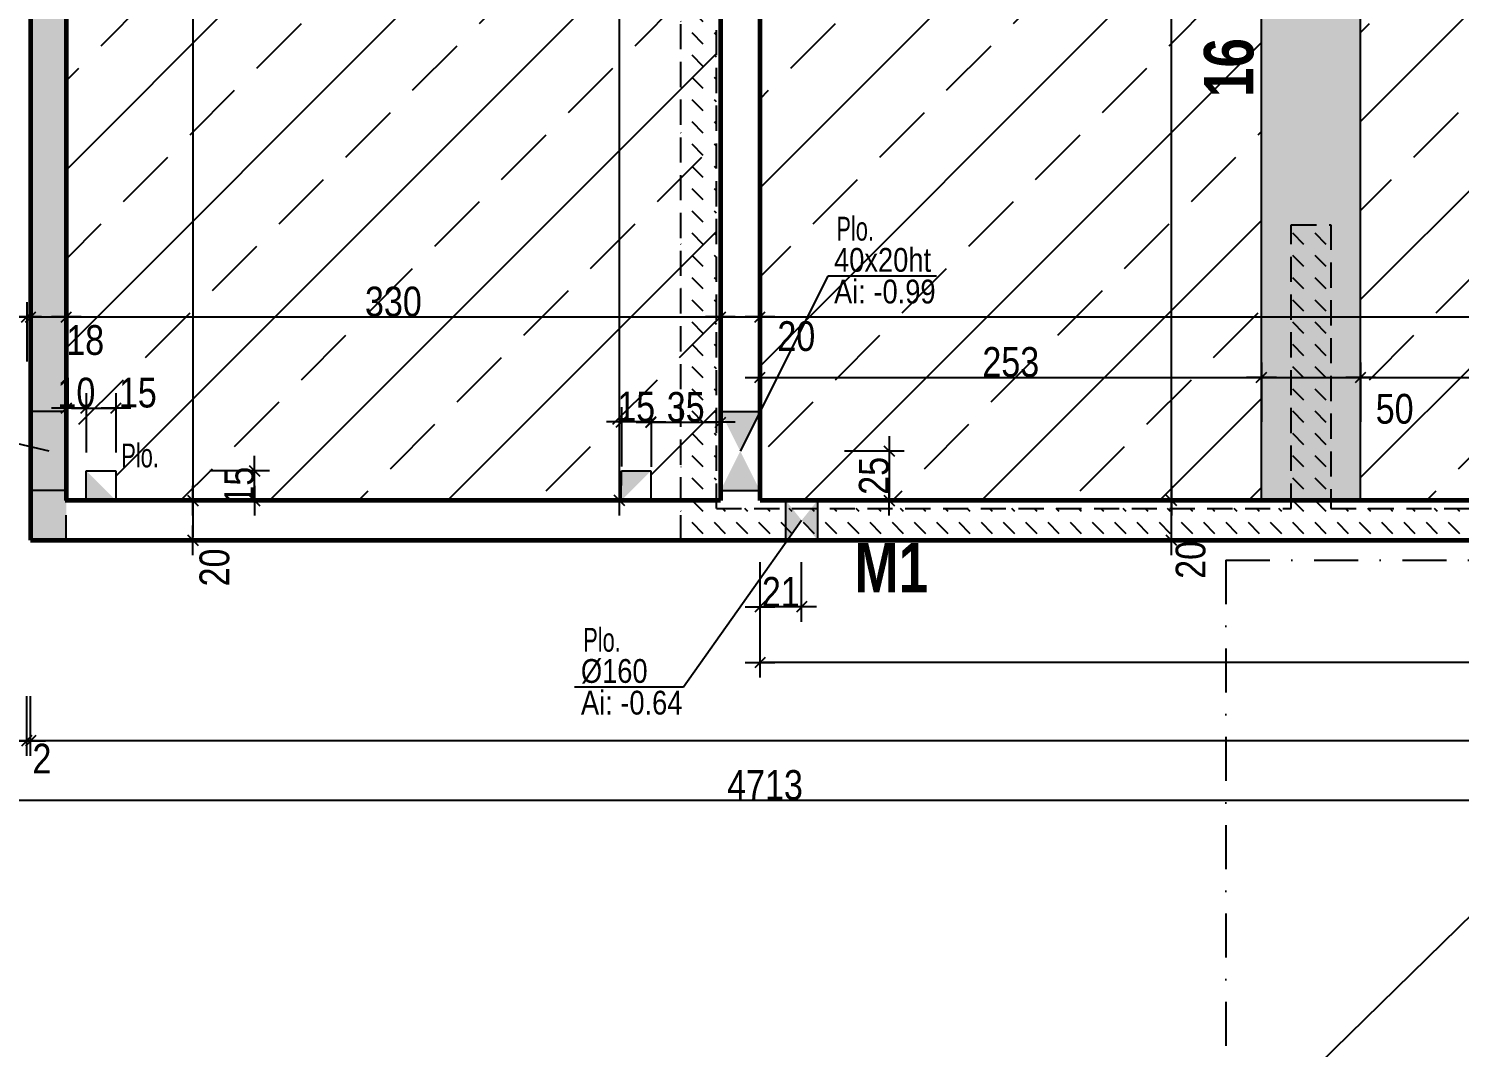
# Model space of a CAD drawing. Header units: centimetres. Extents: x 38820 to 82487, y -36363 to -12804.
# Drawn here: x 49692 to 50413, y -25268 to -24754 of the extents above; entities that cross this region are included whole.
import ezdxf
from ezdxf.enums import TextEntityAlignment as Align

# ---------------------------------------------------------------- set-up
doc = ezdxf.new("R2010")
doc.units = ezdxf.units.CM
doc.header["$LTSCALE"] = 0.5
doc.linetypes.add('CACHEX2', pattern=[19.05, 12.7, -6.35])
doc.linetypes.add('TIRETPT2', pattern=[12.7, 6.35, -3.175, 0, -3.175])
doc.layers.get('DEFPOINTS').update_dxf_attribs({"linetype": 'CONTINUOUS'})
for name, color, linetype in [('01_cote_gen', 4, 'CONTINUOUS'), ('01_linteaux', 2, 'CONTINUOUS'), ('01_murs_sup', 2, 'CACHEX2'), ('01_poch_BN', 9, 'CONTINUOUS'), ('01_resv', 32, 'CONTINUOUS'), ('01_texte', 230, 'CONTINUOUS'), ('AA_COTES', 2, 'CONTINUOUS')]:
    doc.layers.add(name, color=color, linetype=linetype)
doc.layers.add('01_murs_coup', color=5, linetype='CONTINUOUS', lineweight=60)
doc.styles.add('Arial Narrow', font='ARIALN.TTF')
doc.styles.add('impact', font='impact.ttf')
doc.styles.add('STYLE2', font='ARIALN.TTF')
doc.dimstyles.new('JB50', dxfattribs={"dimscale": 0.1, "dimtxt": 150, "dimasz": 15, "dimexe": 0.1, "dimexo": 0.1, "dimgap": 0.09, "dimtad": 1, "dimdec": 1, "dimdsep": 46, "dimtxsty": 'STYLE2', "dimblk1": 'BOND_G', "dimblk2": 'BOND_D', "dimsah": 1, "dimcen": 1.5, "dimdle": 0.01, "dimse1": 1, "dimse2": 1, "dimclrd": 4, "dimclre": 2, "dimclrt": 6, "dimazin": 2, "dimtfac": 2.333333, "dimtdec": 1, "dimtix": 1, "dimtmove": 2, "dimatfit": 3, "dimldrblk": 'BOND_G', "dimfxl": 1, "dimtolj": 1, "dimtzin": 0, "dimarcsym": 0})
pattern_1 = [(135, (-19116.01, 5490.093), (-11.22532015, 9e-16), [7.9375, -7.9375])]

# ---------------------------------------------------------------- blocks, each defined once
blk = doc.blocks.new('BOND_G')
at = {"layer": 'AA_COTES', "color": 0}
for p, q in [((0, -5), (0, 15)), ((5, 0), (-5, 0)), ((1.77, 1.77), (-1.77, -1.77))]:
    blk.add_line(p, q, dxfattribs=at)
blk = doc.blocks.new('BOND_D')
at = {"layer": 'AA_COTES', "color": 0}
for p, q in [((0, 5), (0, -15)), ((5, 0), (-5, 0)), ((-1.77, -1.77), (1.77, 1.77))]:
    blk.add_line(p, q, dxfattribs=at)
blk = doc.blocks.new('*D771')
at = {"layer": '01_cote_gen', "color": 4, "lineweight": -2, "transparency": 16777216}
blk.add_line((49674.14, -24899.77), (49689.13, -24899.77), dxfattribs=at)
at = {"layer": 'DEFPOINTS', "color": 0}
for p in [(49690.63, -24899.77), (49672.64, -24913.62), (49690.63, -24913.62)]:
    blk.add_point(p, dxfattribs=at)
at = {"layer": '01_cote_gen', "color": 4, "lineweight": -2, "transparency": 16777216, "xscale": 1.5, "yscale": 1.5, "zscale": 1.5, "rotation": 180}
blk.add_blockref('BOND_G', (49672.64, -24899.77), dxfattribs=at)
at = {"layer": '01_cote_gen', "color": 4, "lineweight": -2, "transparency": 16777216, "xscale": 1.5, "yscale": 1.5, "zscale": 1.5}
blk.add_blockref('BOND_D', (49690.63, -24899.77), dxfattribs=at)
at = {"layer": '01_cote_gen', "color": 6, "transparency": 16777216, "insert": (49660.69, -24909.88), "char_height": 15, "attachment_point": 5, "style": 'STYLE2'}
blk.add_mtext('\\A1;18', dxfattribs=at)
blk = doc.blocks.new('*D772')
at = {"layer": '01_cote_gen', "color": 4, "lineweight": -2, "transparency": 16777216}
blk.add_line((49694.14, -24899.77), (49709.13, -24899.77), dxfattribs=at)
at = {"layer": 'DEFPOINTS', "color": 0}
for p in [(49710.63, -24899.77), (49692.64, -24909.43), (49710.63, -24909.43)]:
    blk.add_point(p, dxfattribs=at)
at = {"layer": '01_cote_gen', "color": 4, "lineweight": -2, "transparency": 16777216, "xscale": 1.5, "yscale": 1.5, "zscale": 1.5, "rotation": 180}
blk.add_blockref('BOND_G', (49692.64, -24899.77), dxfattribs=at)
at = {"layer": '01_cote_gen', "color": 4, "lineweight": -2, "transparency": 16777216, "xscale": 1.5, "yscale": 1.5, "zscale": 1.5}
blk.add_blockref('BOND_D', (49710.63, -24899.77), dxfattribs=at)
at = {"layer": '01_cote_gen', "color": 6, "transparency": 16777216, "insert": (49720.15, -24911.5), "char_height": 15, "attachment_point": 5, "style": 'STYLE2'}
blk.add_mtext('\\A1;18', dxfattribs=at)
blk = doc.blocks.new('*D773')
at = {"layer": '01_cote_gen', "color": 4, "lineweight": -2, "transparency": 16777216}
blk.add_line((49712.14, -24899.77), (50039.13, -24899.77), dxfattribs=at)
at = {"layer": 'DEFPOINTS', "color": 0}
for p in [(50040.63, -24899.77), (49710.64, -24932.22), (50040.63, -24932.22)]:
    blk.add_point(p, dxfattribs=at)
at = {"layer": '01_cote_gen', "color": 4, "lineweight": -2, "transparency": 16777216, "xscale": 1.5, "yscale": 1.5, "zscale": 1.5, "rotation": 180}
blk.add_blockref('BOND_G', (49710.64, -24899.77), dxfattribs=at)
at = {"layer": '01_cote_gen', "color": 4, "lineweight": -2, "transparency": 16777216, "xscale": 1.5, "yscale": 1.5, "zscale": 1.5}
blk.add_blockref('BOND_D', (50040.63, -24899.77), dxfattribs=at)
at = {"layer": '01_cote_gen', "color": 6, "transparency": 16777216, "insert": (49875.64, -24892.1), "char_height": 15, "attachment_point": 5, "style": 'STYLE2'}
blk.add_mtext('\\A1;330', dxfattribs=at)
blk = doc.blocks.new('*D774')
at = {"layer": '01_cote_gen', "color": 4, "lineweight": -2, "transparency": 16777216}
blk.add_line((50042.13, -24899.77), (50059.13, -24899.77), dxfattribs=at)
at = {"layer": 'DEFPOINTS', "color": 0}
for p in [(50060.63, -24899.77), (50040.63, -24915.69), (50060.63, -24915.69)]:
    blk.add_point(p, dxfattribs=at)
at = {"layer": '01_cote_gen', "color": 4, "lineweight": -2, "transparency": 16777216, "xscale": 1.5, "yscale": 1.5, "zscale": 1.5, "rotation": 180}
blk.add_blockref('BOND_G', (50040.63, -24899.77), dxfattribs=at)
at = {"layer": '01_cote_gen', "color": 4, "lineweight": -2, "transparency": 16777216, "xscale": 1.5, "yscale": 1.5, "zscale": 1.5}
blk.add_blockref('BOND_D', (50060.63, -24899.77), dxfattribs=at)
at = {"layer": '01_cote_gen', "color": 6, "transparency": 16777216, "insert": (50078.92, -24909.52), "char_height": 15, "attachment_point": 5, "style": 'STYLE2'}
blk.add_mtext('\\A1;20', dxfattribs=at)
blk = doc.blocks.new('*D775')
at = {"layer": '01_cote_gen', "color": 4, "lineweight": -2, "transparency": 16777216}
blk.add_line((50062.13, -24899.77), (52398.1, -24899.77), dxfattribs=at)
at = {"layer": 'DEFPOINTS', "color": 0}
for p in [(52399.6, -24899.77), (50060.63, -24907.27), (52399.6, -24907.27)]:
    blk.add_point(p, dxfattribs=at)
at = {"layer": '01_cote_gen', "color": 4, "lineweight": -2, "transparency": 16777216, "xscale": 1.5, "yscale": 1.5, "zscale": 1.5, "rotation": 180}
blk.add_blockref('BOND_G', (50060.63, -24899.77), dxfattribs=at)
at = {"layer": '01_cote_gen', "color": 4, "lineweight": -2, "transparency": 16777216, "xscale": 1.5, "yscale": 1.5, "zscale": 1.5}
blk.add_blockref('BOND_D', (52399.6, -24899.77), dxfattribs=at)
at = {"layer": '01_cote_gen', "color": 6, "transparency": 16777216, "insert": (51230.12, -24892.1), "char_height": 15, "attachment_point": 5, "style": 'STYLE2'}
blk.add_mtext('\\A1;2339', dxfattribs=at)
blk = doc.blocks.new('*D777')
at = {"layer": '01_cote_gen', "color": 4, "lineweight": -2, "transparency": 16777216}
blk.add_line((50062.13, -24930.24), (50312.12, -24930.24), dxfattribs=at)
at = {"layer": 'DEFPOINTS', "color": 0}
for p in [(50313.62, -24930.24), (50060.63, -24948.28), (50313.62, -24960.93)]:
    blk.add_point(p, dxfattribs=at)
at = {"layer": '01_cote_gen', "color": 4, "lineweight": -2, "transparency": 16777216, "xscale": 1.5, "yscale": 1.5, "zscale": 1.5, "rotation": 180}
blk.add_blockref('BOND_G', (50060.63, -24930.24), dxfattribs=at)
at = {"layer": '01_cote_gen', "color": 4, "lineweight": -2, "transparency": 16777216, "xscale": 1.5, "yscale": 1.5, "zscale": 1.5}
blk.add_blockref('BOND_D', (50313.62, -24930.24), dxfattribs=at)
at = {"layer": '01_cote_gen', "color": 6, "transparency": 16777216, "insert": (50187.13, -24922.57), "char_height": 15, "attachment_point": 5, "style": 'STYLE2'}
blk.add_mtext('\\A1;253', dxfattribs=at)
blk = doc.blocks.new('*D778')
at = {"layer": '01_cote_gen', "color": 4, "lineweight": -2, "transparency": 16777216}
blk.add_line((50315.12, -24930.24), (50362.12, -24930.24), dxfattribs=at)
at = {"layer": 'DEFPOINTS', "color": 0}
for p in [(50363.62, -24930.24), (50313.62, -24952.74), (50363.62, -24952.74)]:
    blk.add_point(p, dxfattribs=at)
at = {"layer": '01_cote_gen', "color": 4, "lineweight": -2, "transparency": 16777216, "xscale": 1.5, "yscale": 1.5, "zscale": 1.5, "rotation": 180}
blk.add_blockref('BOND_G', (50313.62, -24930.24), dxfattribs=at)
at = {"layer": '01_cote_gen', "color": 4, "lineweight": -2, "transparency": 16777216, "xscale": 1.5, "yscale": 1.5, "zscale": 1.5}
blk.add_blockref('BOND_D', (50363.62, -24930.24), dxfattribs=at)
at = {"layer": '01_cote_gen', "color": 6, "transparency": 16777216, "insert": (50380.79, -24946.18), "char_height": 15, "attachment_point": 5, "style": 'STYLE2'}
blk.add_mtext('\\A1;50', dxfattribs=at)
blk = doc.blocks.new('*D779')
at = {"layer": '01_cote_gen', "color": 4, "lineweight": -2, "transparency": 16777216}
blk.add_line((50365.12, -24930.24), (51317.12, -24930.24), dxfattribs=at)
at = {"layer": 'DEFPOINTS', "color": 0}
for p in [(51318.62, -24930.24), (50363.62, -24952.74), (51318.62, -24952.74)]:
    blk.add_point(p, dxfattribs=at)
at = {"layer": '01_cote_gen', "color": 4, "lineweight": -2, "transparency": 16777216, "xscale": 1.5, "yscale": 1.5, "zscale": 1.5, "rotation": 180}
blk.add_blockref('BOND_G', (50363.62, -24930.24), dxfattribs=at)
at = {"layer": '01_cote_gen', "color": 4, "lineweight": -2, "transparency": 16777216, "xscale": 1.5, "yscale": 1.5, "zscale": 1.5}
blk.add_blockref('BOND_D', (51318.62, -24930.24), dxfattribs=at)
at = {"layer": '01_cote_gen', "color": 6, "transparency": 16777216, "insert": (50841.12, -24922.57), "char_height": 15, "attachment_point": 5, "style": 'STYLE2'}
blk.add_mtext('\\A1;955', dxfattribs=at)
blk = doc.blocks.new('*D840')
at = {"layer": '01_cote_gen', "color": 4, "lineweight": -2, "transparency": 16777216}
blk.add_line((49774.41, -24284.87), (49774.41, -24990.87), dxfattribs=at)
at = {"layer": 'DEFPOINTS', "color": 0}
for p in [(49751.91, -24283.37), (49751.91, -24992.37), (49774.41, -24992.37)]:
    blk.add_point(p, dxfattribs=at)
at = {"layer": '01_cote_gen', "color": 4, "lineweight": -2, "transparency": 16777216, "xscale": 1.5, "yscale": 1.5, "zscale": 1.5}
for name, p, rotation in [('BOND_G', (49774.41, -24283.37), 90), ('BOND_D', (49774.41, -24992.37), 270)]:
    blk.add_blockref(name, p, dxfattribs=dict(at, rotation=rotation))
at = {"layer": '01_cote_gen', "color": 6, "transparency": 16777216, "insert": (49766.74, -24637.87), "char_height": 15, "attachment_point": 5, "rotation": 90, "style": 'STYLE2'}
blk.add_mtext('\\A1;709', dxfattribs=at)
blk = doc.blocks.new('*D841')
at = {"layer": '01_cote_gen', "color": 4, "lineweight": -2, "transparency": 16777216}
blk.add_line((49774.41, -24993.87), (49774.41, -25010.87), dxfattribs=at)
at = {"layer": 'DEFPOINTS', "color": 0}
for p in [(49841.61, -24992.37), (49774.41, -25012.37), (49841.61, -25012.37)]:
    blk.add_point(p, dxfattribs=at)
at = {"layer": '01_cote_gen', "color": 4, "lineweight": -2, "transparency": 16777216, "xscale": 1.5, "yscale": 1.5, "zscale": 1.5}
for name, p, rotation in [('BOND_G', (49774.41, -24992.37), 90), ('BOND_D', (49774.41, -25012.37), 270)]:
    blk.add_blockref(name, p, dxfattribs=dict(at, rotation=rotation))
at = {"layer": '01_cote_gen', "color": 6, "transparency": 16777216, "insert": (49785.43, -25026.1), "char_height": 15, "attachment_point": 5, "rotation": 90, "style": 'STYLE2'}
blk.add_mtext('\\A1;20', dxfattribs=at)
blk = doc.blocks.new('*D849')
at = {"layer": '01_cote_gen', "color": 4, "lineweight": -2, "transparency": 16777216}
blk.add_line((49989.7, -24990.87), (49989.7, -24284.87), dxfattribs=at)
at = {"layer": 'DEFPOINTS', "color": 0}
for p in [(49989.7, -24283.37), (50001.51, -24283.37), (50001.41, -24992.37)]:
    blk.add_point(p, dxfattribs=at)
at = {"layer": '01_cote_gen', "color": 4, "lineweight": -2, "transparency": 16777216, "xscale": 1.5, "yscale": 1.5, "zscale": 1.5}
for name, p, rotation in [('BOND_D', (49989.7, -24283.37), 90), ('BOND_G', (49989.7, -24992.37), 270)]:
    blk.add_blockref(name, p, dxfattribs=dict(at, rotation=rotation))
at = {"layer": '01_cote_gen', "color": 6, "transparency": 16777216, "insert": (49982.04, -24637.87), "char_height": 15, "attachment_point": 5, "rotation": 90, "style": 'STYLE2'}
blk.add_mtext('\\A1;709', dxfattribs=at)
blk = doc.blocks.new('*D856')
at = {"layer": '01_cote_gen', "color": 4, "lineweight": -2, "transparency": 16777216}
blk.add_line((50268.24, -24990.87), (50268.24, -24364.57), dxfattribs=at)
at = {"layer": 'DEFPOINTS', "color": 0}
for p in [(50268.24, -24363.07), (50290.94, -24363.07), (50265.92, -24992.37)]:
    blk.add_point(p, dxfattribs=at)
at = {"layer": '01_cote_gen', "color": 4, "lineweight": -2, "transparency": 16777216, "xscale": 1.5, "yscale": 1.5, "zscale": 1.5}
for name, p, rotation in [('BOND_D', (50268.24, -24363.07), 90), ('BOND_G', (50268.24, -24992.37), 270)]:
    blk.add_blockref(name, p, dxfattribs=dict(at, rotation=rotation))
at = {"layer": '01_cote_gen', "color": 6, "transparency": 16777216, "insert": (50260.58, -24677.72), "char_height": 15, "attachment_point": 5, "rotation": 90, "style": 'STYLE2'}
blk.add_mtext('\\A1;629.3', dxfattribs=at)
blk = doc.blocks.new('*D857')
at = {"layer": '01_cote_gen', "color": 4, "lineweight": -2, "transparency": 16777216}
blk.add_line((50268.24, -25010.89), (50268.24, -24993.87), dxfattribs=at)
at = {"layer": 'DEFPOINTS', "color": 0}
for p in [(50268.24, -24992.37), (50298.94, -24992.37), (50298.94, -25012.39)]:
    blk.add_point(p, dxfattribs=at)
at = {"layer": '01_cote_gen', "color": 4, "lineweight": -2, "transparency": 16777216, "xscale": 1.5, "yscale": 1.5, "zscale": 1.5}
for name, p, rotation in [('BOND_D', (50268.24, -24992.37), 90), ('BOND_G', (50268.24, -25012.39), 270)]:
    blk.add_blockref(name, p, dxfattribs=dict(at, rotation=rotation))
at = {"layer": '01_cote_gen', "color": 6, "transparency": 16777216, "insert": (50277.92, -25022.28), "char_height": 15, "attachment_point": 5, "rotation": 90, "style": 'STYLE2'}
blk.add_mtext('\\A1;20', dxfattribs=at)
blk = doc.blocks.new('*D887')
at = {"layer": '01_cote_gen', "color": 4, "lineweight": -2, "transparency": 16777216}
blk.add_line((52418.13, -25113.54), (49694.14, -25113.54), dxfattribs=at)
at = {"layer": 'DEFPOINTS', "color": 0}
for p in [(49692.64, -25048.58), (52419.63, -25048.58), (49692.64, -25113.54)]:
    blk.add_point(p, dxfattribs=at)
at = {"layer": '01_cote_gen', "color": 4, "lineweight": -2, "transparency": 16777216, "xscale": 1.5, "yscale": 1.5, "zscale": 1.5, "rotation": 180}
blk.add_blockref('BOND_D', (49692.64, -25113.54), dxfattribs=at)
at = {"layer": '01_cote_gen', "color": 4, "lineweight": -2, "transparency": 16777216, "xscale": 1.5, "yscale": 1.5, "zscale": 1.5}
blk.add_blockref('BOND_G', (52419.63, -25113.54), dxfattribs=at)
at = {"layer": '01_cote_gen', "color": 6, "transparency": 16777216, "insert": (51056.14, -25106), "char_height": 15, "attachment_point": 5, "style": 'STYLE2'}
blk.add_mtext('\\A1;2727', dxfattribs=at)
blk = doc.blocks.new('*D888')
at = {"layer": '01_cote_gen', "color": 4, "lineweight": -2, "transparency": 16777216}
for p, q in [((49689.13, -25113.54), (49687.63, -25113.54)), ((49690.63, -25113.54), (49692.64, -25113.54)), ((49694.14, -25113.54), (49695.64, -25113.54))]:
    blk.add_line(p, q, dxfattribs=at)
at = {"layer": 'DEFPOINTS', "color": 0}
for p in [(49690.63, -25048.58), (49692.64, -25048.58), (49692.64, -25113.54)]:
    blk.add_point(p, dxfattribs=at)
at = {"layer": '01_cote_gen', "color": 4, "lineweight": -2, "transparency": 16777216, "xscale": 1.5, "yscale": 1.5, "zscale": 1.5}
blk.add_blockref('BOND_G', (49690.63, -25113.54), dxfattribs=at)
at = {"layer": '01_cote_gen', "color": 4, "lineweight": -2, "transparency": 16777216, "xscale": 1.5, "yscale": 1.5, "zscale": 1.5, "rotation": 180}
blk.add_blockref('BOND_D', (49692.64, -25113.54), dxfattribs=at)
at = {"layer": '01_cote_gen', "color": 6, "transparency": 16777216, "insert": (49698.32, -25122.5), "char_height": 15, "attachment_point": 5, "style": 'STYLE2'}
blk.add_mtext('\\A1;2', dxfattribs=at)
blk = doc.blocks.new('*D889')
at = {"layer": '01_cote_gen', "color": 4, "lineweight": -2, "transparency": 16777216}
blk.add_line((49689.13, -25113.54), (47708.14, -25113.54), dxfattribs=at)
at = {"layer": 'DEFPOINTS', "color": 0}
for p in [(47706.64, -25093.46), (49690.63, -25093.46), (47706.64, -25113.54)]:
    blk.add_point(p, dxfattribs=at)
at = {"layer": '01_cote_gen', "color": 4, "lineweight": -2, "transparency": 16777216, "xscale": 1.5, "yscale": 1.5, "zscale": 1.5, "rotation": 180}
blk.add_blockref('BOND_D', (47706.64, -25113.54), dxfattribs=at)
at = {"layer": '01_cote_gen', "color": 4, "lineweight": -2, "transparency": 16777216, "xscale": 1.5, "yscale": 1.5, "zscale": 1.5}
blk.add_blockref('BOND_G', (49690.63, -25113.54), dxfattribs=at)
at = {"layer": '01_cote_gen', "color": 6, "transparency": 16777216, "insert": (48778.56, -25105.87), "char_height": 15, "attachment_point": 5, "style": 'STYLE2'}
blk.add_mtext('\\A1;1984', dxfattribs=at)
blk = doc.blocks.new('*D890')
at = {"layer": '01_cote_gen', "color": 4, "lineweight": -2, "transparency": 16777216}
blk.add_line((52418.13, -25143.58), (47708.14, -25143.58), dxfattribs=at)
at = {"layer": 'DEFPOINTS', "color": 0}
for p in [(47706.64, -25121.04), (52419.63, -25121.04), (47706.64, -25143.58)]:
    blk.add_point(p, dxfattribs=at)
at = {"layer": '01_cote_gen', "color": 4, "lineweight": -2, "transparency": 16777216, "xscale": 1.5, "yscale": 1.5, "zscale": 1.5, "rotation": 180}
blk.add_blockref('BOND_D', (47706.64, -25143.58), dxfattribs=at)
at = {"layer": '01_cote_gen', "color": 4, "lineweight": -2, "transparency": 16777216, "xscale": 1.5, "yscale": 1.5, "zscale": 1.5}
blk.add_blockref('BOND_G', (52419.63, -25143.58), dxfattribs=at)
at = {"layer": '01_cote_gen', "color": 6, "transparency": 16777216, "insert": (50063.13, -25135.91), "char_height": 15, "attachment_point": 5, "style": 'STYLE2'}
blk.add_mtext('\\A1;4713', dxfattribs=at)
blk = doc.blocks.new('*D1162')
at = {"layer": '01_cote_gen', "color": 4, "lineweight": -2, "transparency": 16777216}
for p, q in [((49709.23, -24945.69), (49707.73, -24945.69)), ((49720.69, -24945.69), (49710.73, -24945.69)), ((49722.19, -24945.69), (49723.69, -24945.69))]:
    blk.add_line(p, q, dxfattribs=at)
at = {"layer": 'DEFPOINTS', "color": 0}
for p in [(49710.73, -24945.69), (49710.73, -24967.32), (49720.69, -24977.37)]:
    blk.add_point(p, dxfattribs=at)
at = {"layer": '01_cote_gen', "color": 4, "lineweight": -2, "transparency": 16777216, "xscale": 1.5, "yscale": 1.5, "zscale": 1.5}
blk.add_blockref('BOND_D', (49710.73, -24945.69), dxfattribs=at)
at = {"layer": '01_cote_gen', "color": 4, "lineweight": -2, "transparency": 16777216, "xscale": 1.5, "yscale": 1.5, "zscale": 1.5, "rotation": 180}
blk.add_blockref('BOND_G', (49720.69, -24945.69), dxfattribs=at)
at = {"layer": '01_cote_gen', "color": 6, "transparency": 16777216, "insert": (49715.71, -24938.02), "char_height": 15, "attachment_point": 5, "style": 'STYLE2'}
blk.add_mtext('\\A1;10', dxfattribs=at)
blk = doc.blocks.new('*D1163')
at = {"layer": '01_cote_gen', "color": 4, "lineweight": -2, "transparency": 16777216}
blk.add_line((49722.19, -24945.69), (49734.19, -24945.69), dxfattribs=at)
at = {"layer": 'DEFPOINTS', "color": 0}
for p in [(49735.69, -24945.69), (49720.69, -24958.21), (49735.69, -24977.37)]:
    blk.add_point(p, dxfattribs=at)
at = {"layer": '01_cote_gen', "color": 4, "lineweight": -2, "transparency": 16777216, "xscale": 1.5, "yscale": 1.5, "zscale": 1.5, "rotation": 180}
blk.add_blockref('BOND_G', (49720.69, -24945.69), dxfattribs=at)
at = {"layer": '01_cote_gen', "color": 4, "lineweight": -2, "transparency": 16777216, "xscale": 1.5, "yscale": 1.5, "zscale": 1.5}
blk.add_blockref('BOND_D', (49735.69, -24945.69), dxfattribs=at)
at = {"layer": '01_cote_gen', "color": 6, "transparency": 16777216, "insert": (49746.71, -24938.02), "char_height": 15, "attachment_point": 5, "style": 'STYLE2'}
blk.add_mtext('\\A1;15', dxfattribs=at)
blk = doc.blocks.new('*D1164')
at = {"layer": '01_cote_gen', "color": 4, "lineweight": -2, "transparency": 16777216}
for p, q in [((49805.61, -24975.87), (49805.61, -24974.37)), ((49805.61, -24992.37), (49805.61, -24977.37)), ((49805.61, -24993.87), (49805.61, -24995.37))]:
    blk.add_line(p, q, dxfattribs=at)
at = {"layer": 'DEFPOINTS', "color": 0}
for p in [(49735.69, -24977.37), (49805.61, -24977.37), (49741.44, -24992.37)]:
    blk.add_point(p, dxfattribs=at)
at = {"layer": '01_cote_gen', "color": 4, "lineweight": -2, "transparency": 16777216, "xscale": 1.5, "yscale": 1.5, "zscale": 1.5}
for name, p, rotation in [('BOND_D', (49805.61, -24977.37), 270), ('BOND_G', (49805.61, -24992.37), 90)]:
    blk.add_blockref(name, p, dxfattribs=dict(at, rotation=rotation))
at = {"layer": '01_cote_gen', "color": 6, "transparency": 16777216, "insert": (49797.95, -24984.87), "char_height": 15, "attachment_point": 5, "rotation": 90, "style": 'STYLE2'}
blk.add_mtext('\\A1;15', dxfattribs=at)
blk = doc.blocks.new('*D1224')
at = {"layer": '01_cote_gen', "color": 4, "lineweight": -2, "transparency": 16777216}
blk.add_line((50007.11, -24952.9), (50039.13, -24952.9), dxfattribs=at)
at = {"layer": 'DEFPOINTS', "color": 0}
for p in [(50040.63, -24940.7), (50040.63, -24952.9), (50005.61, -24960.2)]:
    blk.add_point(p, dxfattribs=at)
at = {"layer": '01_cote_gen', "color": 4, "lineweight": -2, "transparency": 16777216, "xscale": 1.5, "yscale": 1.5, "zscale": 1.5, "rotation": 180}
blk.add_blockref('BOND_G', (50005.61, -24952.9), dxfattribs=at)
at = {"layer": '01_cote_gen', "color": 4, "lineweight": -2, "transparency": 16777216, "xscale": 1.5, "yscale": 1.5, "zscale": 1.5}
blk.add_blockref('BOND_D', (50040.63, -24952.9), dxfattribs=at)
at = {"layer": '01_cote_gen', "color": 6, "transparency": 16777216, "insert": (50023.12, -24945.23), "char_height": 15, "attachment_point": 5, "style": 'STYLE2'}
blk.add_mtext('\\A1;35', dxfattribs=at)
blk = doc.blocks.new('*D1225')
at = {"layer": '01_cote_gen', "color": 4, "lineweight": -2, "transparency": 16777216}
for p, q in [((49989.15, -24952.7), (49987.65, -24952.7)), ((50005.61, -24952.7), (49990.65, -24952.7)), ((50007.11, -24952.7), (50008.61, -24952.7))]:
    blk.add_line(p, q, dxfattribs=at)
at = {"layer": 'DEFPOINTS', "color": 0}
for p in [(49990.65, -24952.7), (49990.65, -24977.38), (50005.61, -24977.38)]:
    blk.add_point(p, dxfattribs=at)
at = {"layer": '01_cote_gen', "color": 4, "lineweight": -2, "transparency": 16777216, "xscale": 1.5, "yscale": 1.5, "zscale": 1.5}
blk.add_blockref('BOND_D', (49990.65, -24952.7), dxfattribs=at)
at = {"layer": '01_cote_gen', "color": 4, "lineweight": -2, "transparency": 16777216, "xscale": 1.5, "yscale": 1.5, "zscale": 1.5, "rotation": 180}
blk.add_blockref('BOND_G', (50005.61, -24952.7), dxfattribs=at)
at = {"layer": '01_cote_gen', "color": 6, "transparency": 16777216, "insert": (49998.13, -24945.03), "char_height": 15, "attachment_point": 5, "style": 'STYLE2'}
blk.add_mtext('\\A1;15', dxfattribs=at)
blk = doc.blocks.new('*D1226')
at = {"layer": '01_cote_gen', "color": 4, "lineweight": -2, "transparency": 16777216}
blk.add_line((50125.76, -24968.9), (50125.76, -24990.87), dxfattribs=at)
at = {"layer": 'DEFPOINTS', "color": 0}
for p in [(50050.83, -24967.4), (50066.84, -24992.37), (50125.76, -24992.37)]:
    blk.add_point(p, dxfattribs=at)
at = {"layer": '01_cote_gen', "color": 4, "lineweight": -2, "transparency": 16777216, "xscale": 1.5, "yscale": 1.5, "zscale": 1.5}
for name, p, rotation in [('BOND_G', (50125.76, -24967.4), 90), ('BOND_D', (50125.76, -24992.37), 270)]:
    blk.add_blockref(name, p, dxfattribs=dict(at, rotation=rotation))
at = {"layer": '01_cote_gen', "color": 6, "transparency": 16777216, "insert": (50118.09, -24979.89), "char_height": 15, "attachment_point": 5, "rotation": 90, "style": 'STYLE2'}
blk.add_mtext('\\A1;25', dxfattribs=at)
blk = doc.blocks.new('*D1227')
at = {"layer": '01_cote_gen', "color": 4, "lineweight": -2, "transparency": 16777216}
blk.add_line((50080.12, -25045.96), (50062.13, -25045.96), dxfattribs=at)
at = {"layer": 'DEFPOINTS', "color": 0}
for p in [(50060.63, -24988.62), (50081.62, -25002.34), (50060.63, -25045.96)]:
    blk.add_point(p, dxfattribs=at)
at = {"layer": '01_cote_gen', "color": 4, "lineweight": -2, "transparency": 16777216, "xscale": 1.5, "yscale": 1.5, "zscale": 1.5, "rotation": 180}
blk.add_blockref('BOND_D', (50060.63, -25045.96), dxfattribs=at)
at = {"layer": '01_cote_gen', "color": 4, "lineweight": -2, "transparency": 16777216, "xscale": 1.5, "yscale": 1.5, "zscale": 1.5}
blk.add_blockref('BOND_G', (50081.62, -25045.96), dxfattribs=at)
at = {"layer": '01_cote_gen', "color": 6, "transparency": 16777216, "insert": (50071.12, -25038.42), "char_height": 15, "attachment_point": 5, "style": 'STYLE2'}
blk.add_mtext('\\A1;21', dxfattribs=at)
blk = doc.blocks.new('*D1228')
at = {"layer": '01_cote_gen', "color": 4, "lineweight": -2, "transparency": 16777216}
blk.add_line((51059.1, -25074.1), (50062.13, -25074.1), dxfattribs=at)
at = {"layer": 'DEFPOINTS', "color": 0}
for p in [(51060.6, -25002.35), (50060.63, -25053.46), (50060.63, -25074.1)]:
    blk.add_point(p, dxfattribs=at)
at = {"layer": '01_cote_gen', "color": 4, "lineweight": -2, "transparency": 16777216, "xscale": 1.5, "yscale": 1.5, "zscale": 1.5, "rotation": 180}
blk.add_blockref('BOND_D', (50060.63, -25074.1), dxfattribs=at)
at = {"layer": '01_cote_gen', "color": 4, "lineweight": -2, "transparency": 16777216, "xscale": 1.5, "yscale": 1.5, "zscale": 1.5}
blk.add_blockref('BOND_G', (51060.6, -25074.1), dxfattribs=at)
at = {"layer": '01_cote_gen', "color": 6, "transparency": 16777216, "insert": (50560.62, -25066.43), "char_height": 15, "attachment_point": 5, "style": 'STYLE2'}
blk.add_mtext('\\A1;1000', dxfattribs=at)

msp = doc.modelspace()

# ---------------------------------------------------------------- hatches: boundary and pattern name
at = {"layer": '01_murs_sup'}
h = msp.add_hatch(dxfattribs=at)
h.set_pattern_fill('DASH', color=256, scale=2.5, angle=135)
h.set_pattern_definition(pattern_1)
h.paths.add_polyline_path([(49896.631, -23422.387), (49878.631, -23422.387), (49878.631, -23432.383), (49692.631, -23432.383), (49692.631, -23448.383), (49896.631, -23448.383)])
h.paths.add_polyline_path([(49893.631, -23562.371), (49692.631, -23562.371), (49692.631, -23994.371), (49710.631, -23994.371), (49710.631, -23580.371), (49875.631, -23580.371), (49875.631, -23783.371), (49893.631, -23783.371)])
h.paths.add_polyline_path([(49710.631, -24106.371), (49692.631, -24106.371), (49692.631, -24159.371), (49710.631, -24159.371)])
h.paths.add_polyline_path([(49710.631, -24283.431), (49692.631, -24283.431), (49692.631, -25012.391), (49710.631, -25012.391)])
h = msp.add_hatch(dxfattribs=at)
h.set_pattern_fill('DASH', color=256, scale=2.5, angle=135)
h.set_pattern_definition(pattern_1)
h.paths.add_polyline_path([(50334.63, -24283.371), (50020.63, -24283.371), (50020.63, -25012.391), (50495.631, -25012.391), (50495.631, -24996.391), (50348.62, -24996.391), (50348.62, -24853.269), (50328.62, -24853.269), (50328.62, -24996.391), (50038.63, -24996.391), (50038.63, -24301.371), (50334.63, -24301.371)])
at = {"layer": '01_poch_BN'}
h = msp.add_hatch(color=256, dxfattribs=at)
h.dxf.hatch_style = 1
h.paths.add_polyline_path([(50313.635, -24301.371), (50060.634, -24301.371), (50060.634, -24363.374), (50313.635, -24363.374)])
h.paths.add_polyline_path([(50313.635, -24283.374), (50060.634, -24283.374), (50060.634, -24301.371), (50313.635, -24301.371)])
h.paths.add_polyline_path([(50611.635, -24301.371), (50436.63, -24301.371), (50436.63, -24283.374), (50363.62, -24283.374), (50363.62, -24363.374), (50611.635, -24363.374)])
h.paths.add_polyline_path([(50363.62, -24283.374), (50334.63, -24283.374), (50334.63, -24301.371), (50333.635, -24301.371), (50333.635, -24363.374), (50313.62, -24363.374), (50313.62, -24992.374), (50328.62, -24992.374), (50348.62, -24992.374), (50363.62, -24992.374)])
h.paths.add_polyline_path([(50761.625, -24301.371), (50631.635, -24301.371), (50631.635, -24363.374), (50761.625, -24363.374)])
h.paths.add_polyline_path([(50611.635, -24283.374), (50436.63, -24283.374), (50436.63, -24301.371), (50611.635, -24301.371)], flags=17)
h.paths.add_polyline_path([(50909.635, -24283.374), (50631.635, -24283.374), (50631.635, -24301.371), (50761.625, -24301.371), (50761.625, -24363.374), (50779.625, -24363.374), (50779.625, -24301.371), (50909.635, -24301.371)])
h.paths.add_polyline_path([(50909.635, -24301.371), (50779.625, -24301.371), (50779.625, -24363.374), (50909.635, -24363.374)])
h = msp.add_hatch(dxfattribs=at)
h.set_pattern_fill('ANSI33', color=256, scale=10)
h.paths.add_polyline_path([(49263.631, -24414.407), (49248.631, -24414.407), (49248.77, -24399.409), (49263.631, -24399.546), (49263.631, -24414.407), (49263.631, -24992.374), (49268.631, -24992.374), (49268.631, -24854.391), (49288.631, -24854.391), (49288.631, -24992.374), (49313.631, -24992.374), (49313.631, -24363.374), (49392.64, -24363.374), (49392.64, -24301.43), (49077.635, -24301.43), (49077.637, -24637.364), (49057.635, -24637.364), (49057.635, -24363.374), (48797.634, -24363.374), (48797.634, -24992.374), (48998.682, -24992.374), (48998.682, -24992.332), (49015.457, -24992.374), (49263.631, -24992.374)])
h.paths.add_polyline_path([(49268.631, -24631.391), (49268.631, -24559.391), (49288.631, -24559.391), (49288.631, -24631.391)], flags=16)
h.paths.add_polyline_path([(49672.631, -24363.374), (49412.64, -24363.374), (49392.64, -24363.374), (49313.631, -24363.374), (49313.631, -24992.374), (49672.631, -24992.374)])
h.paths.add_polyline_path([(50020.63, -24363.374), (49710.64, -24363.374), (49710.64, -24508.344), (49725.869, -24508.344), (49725.869, -24523.344), (49710.64, -24523.344), (49710.64, -24947.324), (49710.725, -24947.324), (49710.728, -24987.324), (49710.708, -24992.374), (49720.688, -24992.374), (49720.688, -24977.374), (49735.688, -24977.374), (49735.688, -24992.374), (49990.507, -24992.374), (49990.645, -24977.375), (50005.607, -24977.374), (50005.607, -24992.374), (50020.63, -24992.374)])
h.paths.add_polyline_path([(50038.63, -24363.374), (50020.63, -24363.374), (50020.63, -24992.374), (50038.63, -24992.374)])
h.paths.add_polyline_path([(50313.62, -24363.374), (50060.634, -24363.374), (50060.634, -24992.374), (50073.64, -24992.374), (50073.641, -24992.335), (50089.59, -24992.374), (50313.62, -24992.374)])
h.paths.add_polyline_path([(50779.625, -24363.374), (50761.625, -24363.374), (50761.625, -24992.374), (50779.625, -24992.374)])
h.paths.add_polyline_path([(51318.625, -24637.368), (51227.635, -24637.368), (51207.635, -24637.368), (51207.635, -24363.374), (50929.635, -24363.374), (50909.635, -24363.374), (50779.625, -24363.374), (50779.625, -24542.358), (50794.625, -24542.358), (50794.625, -24557.358), (50779.625, -24557.358), (50779.625, -24992.374), (51052.615, -24992.374), (51052.616, -24992.334), (51068.614, -24992.374), (51318.625, -24992.374)])
h.paths.add_polyline_path([(51505.635, -24363.374), (51227.635, -24363.374), (51227.635, -24557.368), (51505.635, -24557.368)])
h.paths.add_polyline_path([(51343.619, -24413.415), (51328.619, -24413.415), (51328.619, -24398.415), (51343.619, -24398.415)], flags=16)
h.paths.add_polyline_path([(51726.627, -24363.374), (51525.635, -24363.374), (51525.635, -24637.368), (51505.635, -24637.368), (51368.625, -24637.368), (51368.625, -24992.374), (51726.627, -24992.374)])
h.paths.add_polyline_path([(51744.627, -24363.374), (51726.627, -24363.374), (51726.627, -24992.374), (51744.627, -24992.374)])
h.paths.add_polyline_path([(51858.627, -24655.391), (51744.627, -24655.391), (51744.627, -24673.391), (51858.627, -24673.391)])
h.paths.add_polyline_path([(51858.627, -24476.347), (51843.627, -24476.347), (51843.627, -24461.347), (51858.627, -24461.347), (51858.627, -24363.374), (51823.637, -24363.374), (51803.637, -24363.374), (51744.627, -24363.374), (51744.627, -24655.391), (51858.627, -24655.391)])
h.paths.add_polyline_path([(51858.627, -24673.391), (51744.627, -24673.391), (51744.627, -24992.374), (51758.628, -24992.374), (51758.628, -24992.334), (51774.627, -24992.374), (51858.627, -24992.374)])
h.paths.add_polyline_path([(52121.635, -24363.374), (52101.635, -24363.374), (51938.627, -24363.374), (51938.627, -24655.391), (51972.627, -24655.391), (51972.627, -24673.391), (51938.627, -24673.391), (51938.627, -24992.374), (52399.597, -24992.374), (52399.595, -24952.375), (52399.596, -24363.374)])
edge = h.paths.add_edge_path()
edge.add_arc((50538.073, -24697.975), 30.98, 0, 360)
h.paths.add_polyline_path([(50761.625, -24363.374), (50631.635, -24363.374), (50611.635, -24363.374), (50363.62, -24363.374), (50363.62, -24992.374), (50761.625, -24992.374)])

# ---------------------------------------------------------------- linework, layer by layer
at = {"layer": '01_linteaux'}
for p, q in [((50363.62, -24992.374), (50363.62, -24283.374)), ((50313.62, -24992.374), (50313.62, -24363.374))]:
    msp.add_line(p, q, dxfattribs=at)
at = {"layer": '01_linteaux', "linetype": 'TIRETPT2', "ltscale": 7}
for q in [(50295.631, -25322.374), (50695.631, -25022.374)]:
    msp.add_line((50295.631, -25022.374), q, dxfattribs=at)
at = {"layer": '01_murs_coup'}
for p, q in [((49692.64, -24283.374), (49692.64, -25012.374)), ((49692.64, -24283.374), (49692.64, -25012.374)), ((49710.64, -24992.374), (49710.64, -24283.374)), ((49710.64, -24992.374), (49710.64, -24283.374)), ((50040.634, -24283.374), (50040.634, -24992.374)), ((50040.634, -24283.374), (50040.634, -24992.374)), ((50060.634, -24992.374), (50060.634, -24283.374)), ((50060.634, -24992.374), (50060.634, -24283.374)), ((50040.634, -24992.374), (49710.64, -24992.374)), ((50040.634, -24992.374), (49710.64, -24992.374)), ((52399.597, -24992.374), (50060.634, -24992.374)), ((52399.597, -24992.374), (50060.634, -24992.374)), ((49692.64, -25012.374), (52419.597, -25012.374)), ((49692.64, -25012.374), (52419.597, -25012.374))]:
    msp.add_line(p, q, dxfattribs=at)
at = {"layer": '01_murs_sup', "ltscale": 2}
for p, q in [((49692.631, -25012.391), (49692.631, -24283.431)), ((49710.631, -25012.391), (49710.631, -24283.431)), ((50020.63, -25012.391), (50020.63, -24283.371)), ((50038.63, -24996.391), (50038.63, -24301.371)), ((50328.62, -24996.407), (50328.62, -24853.269)), ((50328.62, -24853.269), (50348.62, -24853.269)), ((50348.62, -24853.269), (50348.62, -24996.408)), ((50038.63, -24996.391), (50328.62, -24996.391)), ((50348.62, -24996.391), (50495.631, -24996.391)), ((49710.631, -25012.391), (49692.631, -25012.391)), ((50020.63, -25012.391), (50495.631, -25012.391))]:
    msp.add_line(p, q, dxfattribs=at)
at = {"layer": '01_resv'}
for p, q in [((49692.732, -24947.326), (49710.725, -24947.324)), ((49692.733, -24987.326), (49692.732, -24947.326)), ((49710.725, -24947.324), (49710.728, -24987.324)), ((50040.634, -24987.403), (50040.634, -24947.403)), ((50040.634, -24947.403), (50060.634, -24947.403)), ((50060.634, -24947.403), (50060.636, -24987.402)), ((49720.688, -24992.374), (49720.688, -24977.374)), ((49720.688, -24977.374), (49735.688, -24977.374)), ((49735.688, -24977.374), (49735.688, -24992.374)), ((49990.507, -24992.374), (49990.645, -24977.375)), ((49990.645, -24977.375), (50005.607, -24977.374)), ((50005.607, -24977.374), (50005.607, -24992.374)), ((49710.725, -24987.324), (49692.733, -24987.326)), ((50060.636, -24987.402), (50040.634, -24987.402)), ((49735.688, -24992.374), (49720.688, -24992.374)), ((50005.607, -24992.374), (49990.507, -24992.374)), ((50073.592, -25012.317), (50073.641, -24992.335)), ((50073.641, -24992.335), (50089.59, -24992.374)), ((50089.59, -24992.374), (50089.592, -25012.375)), ((50089.592, -25012.375), (50073.592, -25012.317))]:
    msp.add_line(p, q, dxfattribs=at)
for points in [[(49692.733, -24987.325), (49710.725, -24987.324), (49710.723, -24947.324), (49692.732, -24947.326)], [(50040.635, -24987.402), (50060.634, -24987.402), (50060.634, -24947.403), (50040.634, -24947.405)], [(49735.688, -24992.374), (49720.688, -24992.374), (49720.688, -24977.374)], [(49990.507, -24992.374), (49990.506, -24977.375), (50005.607, -24977.375)], [(50073.64, -24992.374), (50073.592, -25012.317), (50089.592, -25012.316), (50089.592, -24992.374)]]:
    msp.add_solid(points, dxfattribs=at)
at = {"layer": '01_texte'}
for p, q in [((50094.807, -24879.136), (50050.634, -24967.404)), ((50149.708, -24879.136), (50094.807, -24879.136)), ((49607.391, -24945.207), (49701.728, -24967.325)), ((50081.592, -25002.345), (50021.994, -25086.47)), ((50021.994, -25086.47), (49967.093, -25086.47)), ((50428.505, -25192.566), (50295.631, -25322.374))]:
    msp.add_line(p, q, dxfattribs=at)

# ---------------------------------------------------------------- texts
at = {"layer": '01_texte', "style": 'impact'}
msp.add_text('16', height=25, rotation=90, dxfattribs=at).set_placement((50317.058, -24773.99), align=Align.BOTTOM_CENTER)
at = {"layer": '01_texte', "style": 'Arial Narrow', "width": 0.8}
for p in [(50099.133, -24861.232), (49738.372, -24975.621), (49971.419, -25068.566)]:
    msp.add_text('Plo.', height=12, dxfattribs=at).set_placement(p)
at = {"layer": '01_texte', "style": 'Arial Narrow'}
for s, p in [('40x20ht', (50097.974, -24876.976)), ('Ai: -0.99', (50097.974, -24892.951)), ('%%C160', (49970.259, -25084.31)), ('Ai: -0.64', (49970.259, -25100.286))]:
    msp.add_text(s, height=12, dxfattribs=at).set_placement(p)
at = {"layer": '01_texte', "style": 'impact'}
msp.add_text('M1', height=25, dxfattribs=at).set_placement((50126.826, -25046.184), align=Align.BOTTOM_CENTER)

# ---------------------------------------------------------------- dimensions: what is measured, and where the dimension line sits
at = {"layer": '01_cote_gen'}
for base, p1, p2, picture, middle in [((49774.41, -24992.374), (49751.91, -24283.374), (49751.91, -24992.374), '*D840', (49766.742, -24637.874)), ((49989.703, -24283.374), (50001.412, -24992.374), (50001.512, -24283.374), '*D849', (49982.035, -24637.874)), ((50268.243, -24363.074), (50265.92, -24992.374), (50290.943, -24363.074), '*D856', (50260.575, -24677.724)), ((50125.761, -24992.374), (50050.83, -24967.402), (50066.84, -24992.374), '*D1226', (50118.093, -24979.888)), ((49805.615, -24977.374), (49741.436, -24992.374), (49735.688, -24977.374), '*D1164', (49797.947, -24984.874))]:
    dim = msp.add_linear_dim(base=base, p1=p1, p2=p2, angle=90, dimstyle='JB50', dxfattribs=at)
    dim.commit()
    dim.dimension.update_dxf_attribs({"geometry": picture, "text_midpoint": middle})
for base, p1, p2, picture, middle in [((50040.634, -24899.767), (49710.64, -24932.217), (50040.634, -24932.217), '*D773', (49875.637, -24892.1)), ((52399.597, -24899.767), (50060.634, -24907.267), (52399.597, -24907.267), '*D775', (51230.116, -24892.1)), ((50313.62, -24930.238), (50060.634, -24948.285), (50313.62, -24960.935), '*D777', (50187.127, -24922.57)), ((51318.625, -24930.238), (50363.62, -24952.738), (51318.625, -24952.738), '*D779', (50841.123, -24922.57)), ((49710.726, -24945.69), (49720.688, -24977.374), (49710.726, -24967.324), '*D1162', (49715.707, -24938.022)), ((49990.645, -24952.7), (50005.607, -24977.375), (49990.645, -24977.375), '*D1225', (49998.126, -24945.033)), ((50040.634, -24952.9), (50005.607, -24960.2), (50040.634, -24940.705), '*D1224', (50023.121, -24945.233)), ((50060.634, -25045.962), (50081.616, -25002.345), (50060.634, -24988.622), '*D1227', (50071.125, -25038.423)), ((50060.634, -25074.098), (51060.598, -25002.352), (50060.634, -25053.462), '*D1228', (50560.616, -25066.431)), ((49692.64, -25113.539), (52419.631, -25048.577), (49692.64, -25048.577), '*D887', (51056.136, -25105.999)), ((47706.638, -25143.581), (52419.631, -25121.039), (47706.638, -25121.039), '*D890', (50063.135, -25135.914))]:
    dim = msp.add_linear_dim(base=base, p1=p1, p2=p2, dimstyle='JB50', dxfattribs=at)
    dim.commit()
    dim.dimension.update_dxf_attribs({"geometry": picture, "text_midpoint": middle})
for base, p1, p2, picture, middle in [((49690.631, -24899.767), (49672.64, -24913.622), (49690.631, -24913.622), '*D771', (49660.686, -24909.879)), ((49710.631, -24899.767), (49692.64, -24909.426), (49710.631, -24909.426), '*D772', (49720.147, -24911.504)), ((50060.634, -24899.767), (50040.634, -24915.689), (50060.634, -24915.689), '*D774', (50078.916, -24909.516)), ((50363.62, -24930.238), (50313.62, -24952.738), (50363.62, -24952.738), '*D778', (50380.788, -24946.184)), ((49735.688, -24945.69), (49720.688, -24958.205), (49735.688, -24977.374), '*D1163', (49746.711, -24938.022)), ((49692.64, -25113.539), (49690.631, -25048.577), (49692.64, -25048.577), '*D888', (49698.319, -25122.498)), ((47706.638, -25113.539), (49690.631, -25093.461), (47706.638, -25093.461), '*D889', (48778.561, -25105.871))]:
    dim = msp.add_linear_dim(base=base, p1=p1, p2=p2, dimstyle='JB50', dxfattribs=at)
    dim.commit()
    dim.dimension.update_dxf_attribs({"geometry": picture, "text_midpoint": middle, "dimtype": 160})
for base, p1, p2, picture, middle in [((49774.41, -25012.374), (49841.608, -24992.374), (49841.608, -25012.374), '*D841', (49785.431, -25026.1)), ((50268.243, -24992.374), (50298.942, -25012.391), (50298.942, -24992.374), '*D857', (50277.92, -25022.285))]:
    dim = msp.add_linear_dim(base=base, p1=p1, p2=p2, angle=90, dimstyle='JB50', dxfattribs=at)
    dim.commit()
    dim.dimension.update_dxf_attribs({"geometry": picture, "text_midpoint": middle, "dimtype": 160})

doc.saveas('drawing.dxf')
